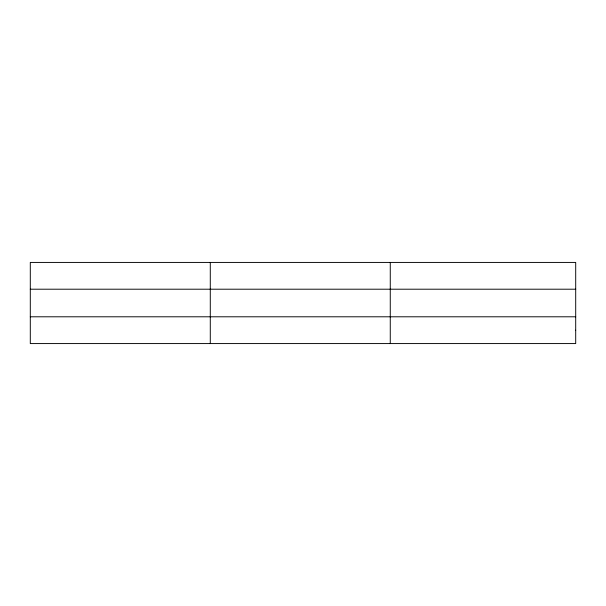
<?xml version="1.0" encoding="UTF-8"?>
<svg xmlns="http://www.w3.org/2000/svg" width="606" height="606" viewBox="0 0 606 606"><rect width="100%" height="100%" fill="white"/><g stroke="black" fill="none" stroke-linecap="round" stroke-linejoin="round"><path stroke-width="0.91" d="M210.282 262.428L210.282 343.572M390.264 262.428L390.264 343.572M30.3 289.206L575.7 289.206M30.3 316.794L575.7 316.794M575.7 330.187L575.7 343.572L30.3 343.572L30.3 262.428L575.7 262.428L575.7 330.187"/></g></svg>
